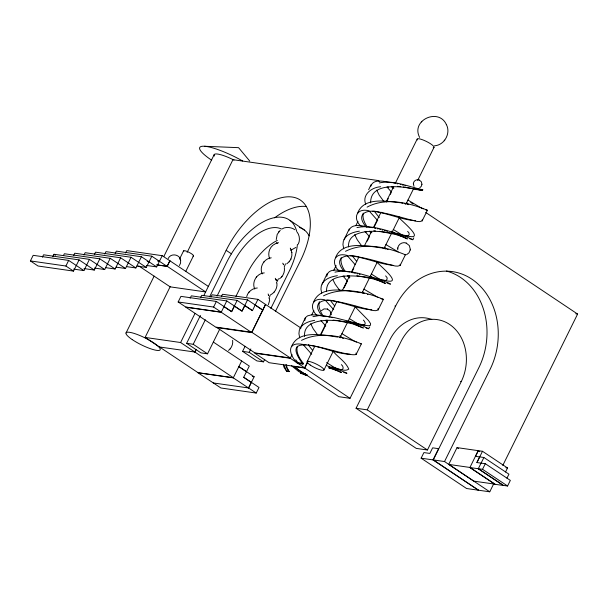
<?xml version="1.0" encoding="UTF-8"?>
<svg xmlns="http://www.w3.org/2000/svg" width="608" height="608" viewBox="0 0 608 608"><rect width="100%" height="100%" fill="white"/><g stroke="black" fill="none" stroke-linecap="round" stroke-linejoin="round"><path stroke-width="0.91" d="M331.003 314.473L330.205 311.228L327.431 308.993M397.731 248.512L397.769 249.842M410.294 249.386L409.366 245.617L406.152 243.025M413.364 183.722L413.995 186.291M421.944 184.315L421.314 181.739L419.117 179.968M297.297 346.226C295.754 352.564 299.584 358.652 303.346 363.417L302.966 364.177C273.858 325.181 344.47 358.044 356.128 354.464L361.372 343.862C343.117 336.209 319.952 330.912 301.477 340.389M322.012 315.742C310.247 301.933 324.414 297.935 336.391 301.446C346.279 303.179 355.893 306.113 365.575 308.674C369.535 309.145 374.414 312.064 378.138 309.928L383.382 299.326C365.127 291.673 341.962 286.383 323.479 295.86M344.022 271.206C331.892 256.857 347.259 253.506 359.13 257.047C368.76 258.795 378.138 261.645 387.585 264.146C391.544 264.617 396.424 267.535 400.148 265.4L405.392 254.798C387.136 247.144 363.972 241.847 345.488 251.324M366.419 227.217C354.274 213.385 367.718 208.643 380.41 212.382C390.298 214.115 399.904 217.048 409.594 219.61C413.554 220.081 418.433 223.007 422.157 220.864L427.401 210.269C409.032 202.624 385.502 197.091 367.088 207.123M348.779 230.789C352.146 221.639 365.545 227.05 372.674 227.696M370.789 186.253C373.532 177.68 385.882 182.119 392.396 182.689M397.784 248.041C398.194 244.173 402.678 241.574 406.243 243.056M413.402 183.396C413.683 180.751 416.746 178.98 419.178 179.991M406.509 254.737L408.971 252.844L410.24 249.858M330.957 314.883L331.018 314.366M397.716 248.642L397.799 247.912M413.356 183.806L413.41 183.312M410.225 249.987L410.309 249.257M421.96 184.232L421.329 186.268L419.725 187.796M304.608 336.505C302.944 320.408 324.763 319.565 336.057 320.644C344.204 321.282 352.275 322.848 360.088 325.219C363.28 324.642 368.699 331.132 369.755 326.899M409.412 238.617L412.771 239.75L413.774 237.834M357.595 213.241C363.493 196.916 386.262 201.073 399.844 202.7M291.642 346.37C298.665 329.354 323.494 335.137 337.706 337.06M313.652 301.834C320.864 284.628 346.058 290.662 360.468 292.691M335.662 257.306C342.494 240.494 366.936 246.02 380.965 247.836M341.202 257.617C340.153 262.572 342.517 267.467 345.222 271.472M363.212 213.089C362.163 218.036 364.526 222.938 367.232 226.944M283.488 364.549L283.928 367.103L286.482 371.032L289.127 371.64L287.067 367.734L286.429 365.119M319.306 301.697C317.984 306.766 320.431 311.889 323.213 316M246.711 296.575C247.775 291.741 252.875 288.048 257.321 287.987M228.524 350.413C231.58 348.118 233.198 344.113 232.628 340.336M271.229 257.815C263.91 258.605 259.046 267.254 262.23 273.912M280.242 230.257L277.195 234.407L276.245 239.575M268.326 304.707L269.39 301.37L269.473 298.482M446.416 124.655C438.809 107.426 410.552 120.126 419.626 137.416M434.462 145.814C444.395 145.221 451.098 133.304 446.356 124.518M356.128 354.464L356.007 353.066M378.138 309.928L378.016 308.53M400.148 265.4L400.11 264.214M422.157 220.864L422.18 219.883M264.275 272.886C256.72 273.349 251.469 282.203 254.752 289.043M270.499 294.865C274.763 292.851 277.453 288.04 276.959 283.351M279.505 278.836C283.092 276.397 285.053 271.829 284.346 267.55M298.247 244.173C300.223 240.266 299.698 235.273 296.962 231.861M290.882 259.054L291.855 255.748L291.825 252.388M354.593 306.303L368.532 320.538L370.584 323.623L370.409 325.348L368.547 325.766L364.739 325.31L334.104 317.536L316.631 314.883L311.098 314.936L307.481 315.894L305.345 317.764L304.768 320.545M349.896 272.065C343.125 271.35 328.138 266.076 326.808 276.374M286.064 364.519L286.277 367.247L289.127 371.64M305.208 318.03L299.311 330.326L298.931 333.67L299.714 337.866M327.218 273.501L321.32 285.798L320.933 289.142L321.723 293.337M349.22 228.965L343.33 241.262L342.942 244.606L343.733 248.801M289.522 261.288L290.708 259.418M291.513 365.72L298.688 371.556L306.28 375.349L300.724 373.304L305.512 373.874M300.724 373.304L303.324 373.312M332.591 368.843L341.369 372.529L337.09 370.477L328.92 367.901L329.293 367.133C335.274 366.138 343.604 372.894 348.779 369.109C345.754 361.813 338.116 357.344 333.169 351.409M416.959 189.78L417.331 189.004L422.773 189.787L422.408 190.562L403.324 186.998M328.92 367.901L334.37 368.684L334.742 367.916M290.654 259.525L290.936 258.947M208.4 286.452L162.214 255.687L156.666 266.904L141.428 256.736L135.88 267.953L120.642 257.792L115.094 269.002L99.849 258.841L94.308 270.058L79.063 259.89L73.522 271.107L38.023 266.008L30.4 260.923L33.174 255.322L68.674 260.414L83.912 270.583L89.46 259.365L104.705 269.526L110.246 258.316L125.491 268.478L131.032 257.268L146.277 267.429L151.818 256.211L167.063 266.38L169.837 260.771M42.378 257.199L43.563 254.79L79.063 259.89M52.774 256.675L53.96 254.266L89.46 259.365M63.559 255.345L64.349 253.741L99.849 258.841M30.4 260.923L65.9 266.023L68.674 260.414M73.56 255.618L74.746 253.217L110.246 258.316M83.95 255.094L85.143 252.692L120.642 257.792M94.346 254.57L95.532 252.168L131.032 257.268M104.736 254.045L105.929 251.644L141.428 256.736M115.132 253.521L116.318 251.119L151.818 256.211M125.529 252.996L126.715 250.595L162.214 255.687M126.023 333.002L154.136 276.131M163.78 256.606L214.122 154.744M156.94 264.83L167.23 266.304L169.944 260.802M179.482 259.16L183.563 250.899M196.118 349.585L194.894 352.055L159.387 346.963L145.099 337.432L170.316 286.406M187.135 252.388L232.948 159.684L378.138 180.53L379.643 181.534M185.736 271.48L193.488 255.786M178.152 301.971L213.598 307.055L221.221 312.14L185.774 307.048L178.152 301.971L180.926 296.362L216.372 301.446L231.618 311.615L237.158 300.398L252.404 310.566M190.129 298.239L191.315 295.838L226.769 300.922L242.007 311.091L247.555 299.873L262.8 310.042M200.526 297.715L201.712 295.306L237.158 300.398M145.099 337.432L180.606 342.524L194.849 313.72M203.794 295.61L226.168 250.336A66.827 34.846 -56.3 0 1 292.235 197.038A66.827 34.846 -56.3 0 1 300.352 260.984L275.538 311.197M219.64 329.338L207.533 353.826L200.959 352.883L186.633 343.33L200.412 315.461M209.593 296.886L226.708 262.253A56.331 29.374 -56.3 0 1 266.578 220.202A56.331 29.374 -56.3 0 1 296.636 231.215M210.915 297.19L212.101 294.781L247.555 299.873M186.633 343.33L193.215 344.28L205.322 319.785M217.01 296.142L233.282 263.203A44.475 23.188 -56.3 0 1 281.42 229.026M213.598 307.055L216.372 301.446M221.312 296.658L222.498 294.257L257.944 299.349L300.968 328.084M194.78 352.024L196.027 349.501M251.788 332.264L290.373 357.998L254.866 352.898L216.281 327.165L251.788 332.264L265.536 304.456L251.727 332.591L216.288 327.499L185.797 307.169L221.236 312.254L226.769 300.922M235.919 296.4L247.608 272.749A44.475 23.188 -56.3 0 1 277.301 240.396M257.944 299.349L252.419 310.68L244.796 305.596L242.03 311.205L234.407 306.12L231.633 311.729L224.01 306.652M264.738 359.328L263.484 361.859L256.91 360.916L242.584 351.363L245.092 346.294M268.88 298.156L270.134 295.625M276.397 282.956L278.479 278.738M243.755 377.279L258.993 387.448L256.226 393.057L220.94 387.995L197.965 372.772L233.282 377.842L241.672 360.954M242.584 351.363L249.166 352.306L250.838 348.931M270.872 308.393L289.233 271.236A56.331 29.374 -56.3 0 0 297.426 244.355M213.21 382.941L248.604 387.972L254.144 376.755L238.898 366.594M368.623 189.711L371.23 184.437M307.944 361L304.585 367.802L269.078 362.702L254.79 353.172L290.29 358.272L292.038 354.624M311.729 314.898L313.834 310.65M333.587 270.674L336.11 265.574M355.862 225.606L357.968 221.35M307.124 361.752L314.686 346.454M320.15 335.411L327.704 320.112M329.392 316.715L336.946 301.416M342.41 290.366L349.547 275.918M351.226 272.521L358.788 257.222M364.253 246.172L371.389 231.724M373.487 227.476L381.049 212.177M386.513 201.134L393.65 186.686M395.329 183.282L417.172 139.095M320.978 334.636L325.599 325.28M344.09 287.858L347.457 281.056M352.078 271.7L353.757 268.303M367.209 241.087L369.314 236.831M373.935 227.476L377.302 220.674M386.544 201.962L388.231 198.565M390.328 194.309L391.172 192.607M446.447 271.039A66.827 55.153 -81.6 0 1 478.838 367.703L433.276 459.891L444.524 461.548L490.086 369.352A66.827 55.153 -81.6 0 0 471.816 279.125A66.827 55.153 -81.6 0 0 395.595 306.136L350.033 398.331L338.785 396.674L293.55 366.411L304.798 368.068L307.739 362.117M323.996 369.976L333.655 350.428M339.956 337.676L355.498 306.234M362.216 292.638L377.332 262.04M384.058 248.444L399.6 217.003M405.901 204.25L413.455 188.951M417.658 180.454L434.036 147.311M356.068 408.264L367.24 409.86L401.037 341.483A42.385 35.104 -81.8 0 1 449.51 324.368A42.385 35.104 -81.8 0 1 461.236 381.619L427.439 450.004L416.267 448.4L356.068 408.264L389.865 339.88A42.385 35.104 -81.8 0 1 431.764 319.436M421.124 458.189L423.898 452.58L429.856 453.439L432.63 447.83L438.588 448.689L433.04 459.899L421.124 458.189L466.617 488.528L489.752 491.804L493.954 483.299M448.727 464.406L469.9 467.446L494.958 484.158L473.784 481.118L448.727 464.406L457.034 447.61L482.486 451.28L507.52 467.978L505.544 471.983M506.95 478.192L508.934 474.187L483.9 457.49L478.26 468.76L503.318 485.473L494.958 484.272L469.893 467.56L478.2 450.65L479.773 451.691M475.532 456.289L478.306 450.68M479.621 456.942L476.847 462.551L485.306 463.699L510.348 480.396L507.574 486.005L503.394 485.404L478.352 468.707M476.946 462.498L482.486 451.28M469.893 467.56L482.539 469.308L485.306 463.699M502.786 465.439L577.6 314.062L425.699 212.435M286.695 371.29L284.103 365.689M302.966 364.177L297.517 363.394L297.905 362.634L295.746 359.746M168.203 258.529C170.597 252.86 179.862 254.129 180.652 260.216M344.006 239.514C346.97 233.989 353.62 232.081 359.381 231.162M322.004 284.05C324.961 278.517 331.611 276.617 337.372 275.698M299.995 328.578C302.807 323.274 309.107 321.305 314.64 320.34M179.375 265.529L180.553 263.142L180.644 260.156M279.064 231.435L278.677 231.914M264.108 261.706L263.712 262.185M256.629 276.838L256.234 277.316M249.151 291.977L248.756 292.448M286.74 263.864L289.21 261.676M281.648 276.906L282.044 276.427M274.17 292.038L274.565 291.559M230.105 348.924L230.47 348.483M444.243 140.752L444.744 140.144M289.134 261.767L289.598 261.197M421.8 121.319L421.298 121.927M321.32 310.741L324.026 308.894L327.606 309.054M272.574 245.564C268.934 248.763 267.725 254.334 269.701 258.757M427.401 210.239L426.656 210.178M405.369 254.82L404.647 254.706M383.382 299.326L382.037 299.052M361.35 343.885L360.248 343.657M290.776 250.268L295.845 247.441M273.06 245.153L275.895 243.458L278.548 242.706M387.038 282.986C390.359 284.567 392.707 284.726 387.714 282.644C380.334 279.786 372.567 277.993 364.747 276.845C352.518 275.606 325.964 272.787 326.526 291.452M282.15 228.92C285.836 226.313 292.182 227.529 294.751 229.718M356.949 227.612C373.388 223.987 389.72 232.514 405.665 235.57C427.667 241.695 401.561 221.061 398.612 217.238M334.94 272.148C351.378 268.516 367.711 277.05 383.656 280.106C405.658 286.224 379.552 265.597 376.603 261.774M312.93 316.677L319.124 315.567L327.134 316.434M350.14 354.19C335.89 353.932 322.43 346.735 308.218 345.078M379.286 182.932C393.954 179.778 408.614 186.816 422.773 189.787M276.344 280.387L276.86 280.204M268.341 295.67L268.865 295.518L268.105 293.998M371.8 309.784C356.486 308.826 342.122 301.446 326.747 300.048M380.669 186.747C372.005 187.18 361.676 194.621 365.742 204.273M415.614 220.772C401.044 219.67 387.38 212.975 372.826 211.265M393.133 265.362C378.51 263.849 364.77 257.412 350.117 255.694M368.76 328.814L366.069 327.963M362.801 324.984C366.54 325.668 365.218 321.48 363.356 320.089M204.47 146.262L238.579 147.668L249.728 161.059M362.482 324.968L360.187 324.687M340.138 369.482C344.113 370.637 343.756 366.32 341.346 364.625M373.783 230.744L375.47 230.865M368.805 210.786C357.071 207.708 352.29 217.656 360.59 225.895M346.796 255.322C334.438 252.122 330.516 262.8 338.96 270.97M324.786 299.85C312.428 296.651 308.507 307.336 316.95 315.499M302.776 344.386C285.866 341.308 288.944 355.011 297.517 363.394M397.48 186.337L400.832 186.671M303.422 344.44L306.105 344.759M333.131 320.089L337.296 320.591M305.573 373.996L300.892 372.962M356.812 275.736L372.94 278.844L380.692 281.253L385.388 283.442L376.078 279.498M379.65 231.306L395.603 234.483L403.119 236.877L407.398 238.936L396.994 234.369M405.042 235.76C408.751 237.348 410.879 233.806 407.634 231.352M157.571 261.03L159.44 261.296M147.182 261.554L149.051 261.82M156.788 264.906L167.063 266.38M146.391 265.43L156.666 266.904M136.937 266.091L146.277 267.429M126.54 266.616L135.88 267.953M116.151 267.14L125.491 268.478M105.754 267.664L115.094 269.002M94.422 268.052L104.705 269.526M84.033 268.576L94.308 270.058M73.636 269.108L83.912 270.583M460.537 381.52L461.236 381.619M297.905 362.634L303.346 363.417M286.862 370.948L289.302 371.298M252.29 376.489L254.144 376.755M475.441 456.342L483.9 457.49M505.848 467.734L507.52 467.978M382.622 280.227C386.308 281.914 389.158 278.624 385.624 275.888M575.723 313.789L577.6 314.062M394.888 306.029L395.595 306.136M339.021 369.352L337.736 369.147M338.124 320.712L352.853 323.904L363.379 328.001L353.529 323.737M404.206 235.63L400.778 234.924M400.634 202.844L402.975 203.308M381.3 279.999L375.866 278.738M359.29 324.528L357.816 324.224M337.28 369.056L335.282 368.638M393.156 182.841L395.451 183.327M327.894 316.593L330.205 317.095M381.725 247.996L383.215 248.322M404.487 203.627L405.954 203.961M351.439 272.392L352.99 272.741M374.224 228.03L375.782 228.395M357.299 324.11L353.24 323.114M339.196 337.387L340.647 337.729M397.009 183.677L397.792 183.859M334.75 368.516L331.862 367.81M353.772 272.924L355.346 273.296M331.763 317.46L332.546 317.642M361.935 293.026L363.364 293.368M400.224 234.794L398.483 234.361M377.355 228.768L378.138 228.958M384.666 248.664L386.065 249.006M400.148 184.429L400.93 184.619M407.383 204.303L408.758 204.653M356.919 273.684L357.702 273.881M379.711 229.353L380.494 229.55M402.504 185.022L403.294 185.22M397.875 234.209L395.975 233.715M359.275 274.284L360.058 274.489M375.25 278.578L373.312 278.069M382.067 229.953L382.85 230.158M331.238 367.65L329.293 367.133M404.86 185.63L405.642 185.835M352.602 322.947L351.302 322.605M342.737 338.246L343.406 338.428M422.408 190.562C408.439 187.462 370.173 179.398 370.629 202.912M384.408 230.576L385.176 230.782M395.322 233.54L393.976 233.176M372.643 277.894L371.275 277.522M414.58 188.26L415.279 188.45M386.711 231.192L387.471 231.397M387.425 249.364L388.079 249.538M349.957 322.24L348.566 321.86M416.655 188.822L417.331 189.004M391.879 232.606L392.586 232.803M346.423 321.275L347.145 321.472M334.37 368.684C335.099 368.136 354.472 375.972 343.733 372.354M303.156 373.654L307.321 375.007M367.338 294.432L367.954 294.606M426.276 210.056L425.82 209.904M381.543 298.87L380.973 298.657M307.344 375.296L306.303 374.832M422.872 208.688L423.267 208.863M378.024 297.365L378.442 297.563M356.432 342.091L355.574 341.688M422.036 208.301L421.146 207.875M377.127 296.94L363.896 289.112M355.118 341.468L354.168 340.997M420.675 207.64L407.907 200.055M398.187 251.932L385.898 244.583M305.474 374.429L305.026 374.201M353.674 340.746L341.886 333.648M331.52 368.273L332.059 368.562M380.433 279.688L380.988 279.992M374.984 278.905L375.539 279.209M358.424 324.216L349.266 318.516M352.42 323.122L352.982 323.433M336.414 368.752L326.61 362.596M401.88 234.84L393.277 229.452M379.871 279.368L371.268 273.98M330.41 367.65L326.245 365.18M303.818 373.54L298.536 370.097L294.188 366.32M394.691 233.054L391.651 231.192M372.681 277.59L370.257 276.116M350.079 321.769L348.255 320.652M290.054 220.476L304.372 230.022M226.168 250.336L231.526 253.908M255.193 305.072L262.816 310.156M457.034 447.61L458.599 448.651M482.539 469.308L507.574 486.005M167.23 266.304L205.686 291.946L170.156 286.847L138.761 265.916M221.236 312.254L251.727 332.591M290.29 358.272L304.585 367.802M367.24 409.86L427.439 450.004M433.04 459.899L478.534 490.238L433.276 459.891M249.166 352.306L263.484 361.859M213.324 342.053L249.295 366.069L243.671 377.317L251.294 382.402L248.528 388.01L233.282 377.842M238.822 366.624L246.445 371.708M193.215 344.28L207.533 353.826M53.96 254.266L55.48 255.284M65.9 266.023L73.522 271.107M180.606 342.524L233.373 377.758L198.056 372.689L159.471 346.955M248.604 387.972L256.226 393.057M410.75 202.434L413.106 204.014M304.798 368.068L350.033 398.331M444.524 461.548L489.752 491.804M377.743 220.658L369.185 211.022M333.724 309.723L325.166 300.078M311.714 354.251L303.156 344.614M355.148 264.64L347.176 255.55M406.577 202.677L408.295 204.372M386.285 248.908L384.568 247.213M364.276 293.436L362.558 291.741M342.266 337.972L339.963 335.7M325.774 325.979L320.971 320.606M391.24 191.778L387.015 187.021M369.231 236.314L364.99 231.542M347.221 280.843L342.98 276.07M371.868 232.682L370.834 231.542M365.894 231.329L366.419 231.899M349.858 277.21L348.323 275.5M343.892 275.857L344.409 276.427M393.885 188.153L392.358 186.443M387.919 186.8L388.436 187.37M379.255 217.535L374.247 211.227M356.729 261.501L352.245 255.755M334.719 306.029L330.235 300.291M327.324 321.176L326.314 320.028M312.71 350.565L308.226 344.82M412.847 239.689C402.276 234.354 390.108 232.492 378.389 231.473C367.551 230.675 347.434 231.823 348.536 246.924M349.44 278.031L347.457 275.69M327.431 322.567L325.447 320.218M392.958 188.389L391.476 186.626M370.941 232.91L369.459 231.154M384.074 201.765L379.232 195.183L376.709 190.053M361.593 245.723L357.223 239.719L354.7 234.589M339.583 290.252L335.213 284.248L332.834 279.543M317.581 334.78L313.204 328.776L310.68 323.654M361.783 226.161L362.186 226.731M282.735 263.173L283.358 264.313M275.257 278.304L275.872 279.444M290.556 248.634L291.848 252.51M290.267 248.125L290.616 248.74M276.047 279.832L276.298 280.448M283.305 264.206L283.579 264.807M275.827 279.346L276.1 279.946M277.142 243.534L276.731 242.394M299.425 227.483A56.331 29.374 -56.3 0 1 309.138 235.874M285.479 263.857A44.475 23.188 -56.3 0 1 284.286 266.768M183.867 251.537A5.776 1.193 26.3 0 1 183.715 251.34L183.555 251.013A5.214 1.079 26.3 0 1 187.31 251.545L188.328 252.001A5.776 1.193 26.3 0 1 193.336 255.345L193.496 255.672A5.214 1.079 26.3 0 1 192.987 256.036M211.652 160.193A34.884 7.197 26.3 0 1 203.748 146.224A34.884 7.197 26.3 0 1 242.615 160.983M417.445 139.939A9.386 1.938 26.3 0 1 426.383 141.428A9.386 1.938 26.3 0 1 433.223 147.698M214.396 156.036A19.03 3.922 26.3 0 1 234.027 160.094M274.58 217.824A66.827 34.846 -56.3 0 1 306.523 206.568M310.194 365.013A9.386 1.938 26.3 0 0 323.904 370.12A9.386 1.938 26.3 0 0 312.58 362.459A9.386 1.938 26.3 0 0 310.194 365.013M132.248 339.606A19.03 3.922 26.3 0 0 160.048 349.972A19.03 3.922 26.3 0 0 137.089 334.43A19.03 3.922 26.3 0 0 132.248 339.606"/></g></svg>
